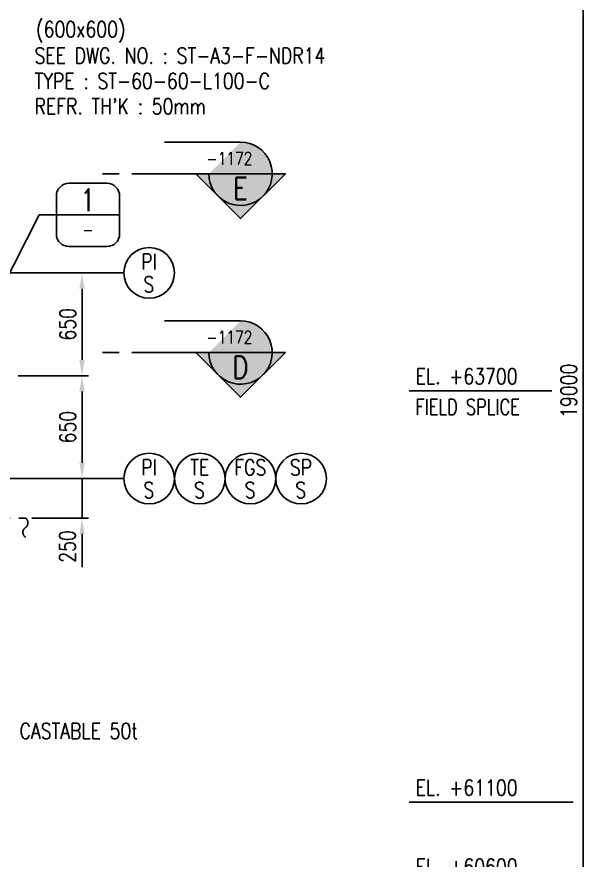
# Model space of a CAD drawing. Header units: millimetres. Extents: x 0 to 134087, y -49114 to 20834.
# Drawn here: x 9431 to 13003, y -20657 to -15327 of the extents above; entities that cross this region are included whole.
import ezdxf
from ezdxf.enums import TextEntityAlignment as Align

# ---------------------------------------------------------------- set-up
doc = ezdxf.new("R2010")
doc.units = ezdxf.units.MM
doc.header["$LTSCALE"] = 35
doc.linetypes.add('PHA', pattern=[30, 20, -2, 2, -2, 2, -2])
for name, color, linetype in [('CON-C', 4, 'Continuous'), ('CON-G', 3, 'Continuous'), ('CON-Y', 2, 'Continuous'), ('Dim-W', 7, 'Continuous'), ('PAN-W', 6, 'PHA'), ('STL-OBJT', 7, 'Continuous'), ('TXT-Y', 2, 'Continuous')]:
    doc.layers.add(name, color=color, linetype=linetype)
doc.styles.add('SIMPLEX', font='simplex.shx', dxfattribs={"width": 0.8})
doc.dimstyles.new('DIM40', dxfattribs={"dimscale": 40, "dimtxt": 2.5, "dimasz": 2.5, "dimexe": 1, "dimexo": 1, "dimgap": 1, "dimtad": 1, "dimdec": 0, "dimdsep": 46, "dimtxsty": 'SIMPLEX', "dimcen": 0, "dimclrd": 7, "dimclre": 7, "dimclrt": 2, "dimadec": 1, "dimazin": 2, "dimtfac": 1, "dimtdec": 0, "dimtix": 1, "dimtmove": 2, "dimatfit": 2, "dimfxl": 1, "dimtolj": 1, "dimtzin": 0, "dimarcsym": 1})

# ---------------------------------------------------------------- blocks, each defined once
blk = doc.blocks.new('SECMARK3')
at = {"layer": 'CON-Y'}
h = blk.add_hatch(color=256, dxfattribs=at)
edge = h.paths.add_edge_path()
edge.add_line((14.75559885480128, -4.618527782440651e-14), (18.29113276073392, -3.535533905932771))
edge.add_arc((21.82666666666668, -4.685141163918161e-14), 5, 179.9999999999996, 224.9999999999998, ccw=False)
edge.add_line((16.82666666666668, -1.448670973532845e-14), (14.75559885480128, -4.618527782440651e-14))
edge = h.paths.add_edge_path()
edge.add_arc((21.82666666666668, -4.618527782440651e-14), 5, 179.9999999999996, 450)
h = blk.add_hatch(color=256, dxfattribs=at)
edge = h.paths.add_edge_path()
edge.add_line((28.89773447853207, -4.618527782440651e-14), (26.82666666666668, -4.2237748849338e-14))
edge.add_arc((21.82666666666668, -4.418687638008123e-14), 5, -44.99999999999977, 0, ccw=False)
edge.add_line((25.36220057259942, -3.535533905932772), (28.89773447853207, -4.618527782440651e-14))
h = blk.add_hatch(color=256, dxfattribs=at)
edge = h.paths.add_edge_path()
edge.add_line((21.82666666666668, -7.071067811865486), (25.36220057259942, -3.535533905932772))
edge.add_arc((21.82666666666668, -4.796163466380676e-14), 4.999999999999998, 224.9999999999998, 315.0000000000002, ccw=False)
edge.add_line((18.29113276073392, -3.535533905932771), (21.82666666666668, -7.071067811865486))
at = {"layer": 'CON-C'}
blk.add_line((0, 0), (2.633333333333308, 0), dxfattribs=at)
blk.add_lwpolyline([(4.666666666666639, 0), (28.89773447853207, -4.618527782440651e-14), (21.82666666666668, -7.071067811865486), (14.75559885480128, -4.618527782440651e-14)], dxfattribs=at)
at = {"layer": 'CON-Y'}
blk.add_line((21.82666666666668, 4.999999999999954), (9.823333333333341, 4.999999999999954), dxfattribs=at)
blk.add_arc((21.82666666666668, -4.618527782440651e-14), 5, 179.9999999999996, 90.00000000000001, dxfattribs=at)
at = {"layer": 'CON-C', "style": 'SIMPLEX', "width": 0.8}
blk.add_attdef('TAG', text='', height=3.5, dxfattribs=at).set_placement((21.80333333333334, -4.080000000000055), align=Align.CENTER)
at = {"layer": 'CON-Y', "style": 'SIMPLEX', "width": 0.8}
blk.add_attdef('H0000-0000', text='', height=2, dxfattribs=at).set_placement((24.52333333333334, 1.419999999999941), align=Align.RIGHT)
blk = doc.blocks.new('*D972')
at = {"layer": 'DEFPOINTS', "color": 0, "transparency": 16777216}
for p in [(9231.613150400846, -16945.45014918852), (9400.270403809913, -17595.45014918844), (9843.183980436947, -17595.45014918844)]:
    blk.add_point(p, dxfattribs=at)
at = {"layer": 'Dim-W', "color": 7, "linetype": 'ByBlock', "lineweight": -2, "transparency": 16777216}
for p, q in [((9271.613150400846, -16945.45014918852), (9883.183980436947, -16945.45014918852)), ((9843.183980436947, -17045.45014918852), (9843.183980436947, -17495.45014918844)), ((9440.270403809913, -17595.45014918844), (9883.183980436947, -17595.45014918844))]:
    blk.add_line(p, q, dxfattribs=at)
at = {"layer": 'Dim-W', "color": 7, "transparency": 16777216}
for points in [[(9826.51731377028, -17045.45014918852), (9859.850647103613, -17045.45014918852), (9843.183980436947, -16945.45014918852)], [(9826.51731377028, -17495.45014918844), (9859.850647103613, -17495.45014918844), (9843.183980436947, -17595.45014918844)]]:
    blk.add_solid(points, dxfattribs=at)
at = {"layer": 'Dim-W', "color": 2, "transparency": 16777216, "insert": (9753.183980436948, -17270.45014918848), "char_height": 100, "attachment_point": 5, "rotation": 90, "style": 'SIMPLEX', "bg_fill": 3, "box_fill_scale": 1.1, "bg_fill_color": 256, "bg_fill_true_color": 13158600, "bg_fill_transparency": 0}
blk.add_mtext('\\A1;650', dxfattribs=at)
blk = doc.blocks.new('*D973')
at = {"layer": 'DEFPOINTS', "color": 0, "transparency": 16777216}
for p in [(9843.183980436947, -17595.45014918844), (9298.61315040057, -18245.45014918852), (9843.183980436947, -18245.45014918852)]:
    blk.add_point(p, dxfattribs=at)
at = {"layer": 'Dim-W', "color": 7, "linetype": 'ByBlock', "lineweight": -2, "transparency": 16777216}
for p, q in [((9843.183980436947, -17695.45014918844), (9843.183980436947, -18145.45014918852)), ((9338.61315040057, -18245.45014918852), (9883.183980436947, -18245.45014918852))]:
    blk.add_line(p, q, dxfattribs=at)
at = {"layer": 'Dim-W', "color": 7, "transparency": 16777216}
for points in [[(9826.51731377028, -17695.45014918844), (9859.850647103613, -17695.45014918844), (9843.183980436947, -17595.45014918844)], [(9826.51731377028, -18145.45014918852), (9859.850647103613, -18145.45014918852), (9843.183980436947, -18245.45014918852)]]:
    blk.add_solid(points, dxfattribs=at)
at = {"layer": 'Dim-W', "color": 2, "transparency": 16777216, "insert": (9753.183980436948, -17920.45014918848), "char_height": 100, "attachment_point": 5, "rotation": 90, "style": 'SIMPLEX', "bg_fill": 3, "box_fill_scale": 1.1, "bg_fill_color": 256, "bg_fill_true_color": 13158600, "bg_fill_transparency": 0}
blk.add_mtext('\\A1;650', dxfattribs=at)
blk = doc.blocks.new('*D974')
at = {"layer": 'DEFPOINTS', "color": 0, "transparency": 16777216}
for p in [(9843.183980436947, -18245.45014918852), (9485.595810212808, -18495.45014918852), (9843.183980436947, -18495.45014918852)]:
    blk.add_point(p, dxfattribs=at)
at = {"layer": 'Dim-W', "color": 7, "linetype": 'ByBlock', "lineweight": -2, "transparency": 16777216}
for p, q in [((9843.183980436947, -18145.45014918852), (9843.183980436947, -18045.45014918852)), ((9843.183980436947, -18245.45014918852), (9843.183980436947, -18495.45014918852)), ((9525.595810212808, -18495.45014918852), (9883.183980436947, -18495.45014918852)), ((9843.183980436947, -18595.45014918852), (9843.183980436947, -18695.45014918852))]:
    blk.add_line(p, q, dxfattribs=at)
at = {"layer": 'Dim-W', "color": 7, "transparency": 16777216}
blk.add_solid([(9826.51731377028, -18145.45014918852), (9859.850647103613, -18145.45014918852), (9843.183980436947, -18245.45014918852)], dxfattribs=at)
at = {"layer": 'Dim-W', "color": 2, "transparency": 16777216, "insert": (9751.228148047996, -18674.47506838593), "char_height": 100, "attachment_point": 5, "rotation": 90, "style": 'SIMPLEX', "bg_fill": 3, "box_fill_scale": 1.1, "bg_fill_color": 256, "bg_fill_true_color": 13158600, "bg_fill_transparency": 0}
blk.add_mtext('\\A1;250', dxfattribs=at)
at = {"layer": 'Dim-W', "color": 7, "transparency": 16777216}
blk.add_solid([(9826.51731377028, -18595.45014918852), (9859.850647103613, -18595.45014918852), (9843.183980436947, -18495.45014918852)], dxfattribs=at)
blk = doc.blocks.new('inst-tag')
at = {"layer": 'CON-Y'}
blk.add_circle((0, 0), 4, dxfattribs=at)
at = {"layer": 'CON-Y', "style": 'SIMPLEX', "width": 0.8}
for tag, p in [("Q'TY", (1.74, 3.92)), ('LOCATION', (1.74, -5.562857142857142))]:
    blk.add_attdef(tag, p, '', height=1.5, dxfattribs=at)
blk.add_attdef('TAG', text='', height=2.5, dxfattribs=at).set_placement((-0.01999999999998181, 0.5200000000000227), align=Align.CENTER)
blk.add_attdef('0000', text='', height=2.5, dxfattribs=at).set_placement((-0.05999999999995698, -3.820000000000003), align=Align.BOTTOM_CENTER)
blk = doc.blocks.new('det-tag')
at = {"layer": 'CON-Y'}
blk.add_line((5, 0), (-5, 0), dxfattribs=at)
blk.add_lwpolyline([(-3.000000000000003, -4.999999999999998), (3, -5, 0.4142135623730951), (5, -3.000000000000001), (5.000000000000002, 2.999999999999998, 0.4142135623730951), (3.000000000000001, 4.999999999999998), (-2.999999999999997, 4.999999999999998, 0.4142135623730948), (-4.999999999999997, 3), (-5.000000000000002, -2.999999999999997, 0.4142135623730953)], format="xyb", close=True, dxfattribs=at)
at = {"layer": 'CON-G', "style": 'SIMPLEX', "width": 0.8}
blk.add_attdef('TAG', text='', height=3.5, dxfattribs=at).set_placement((0.02333333333333343, 0.5800000000000399), align=Align.CENTER)
at = {"layer": 'CON-Y', "style": 'SIMPLEX', "width": 0.8}
blk.add_attdef('-8888', text='', height=2, dxfattribs=at).set_placement((0, -3.339999999999999), align=Align.CENTER)
blk = doc.blocks.new('*D982')
at = {"layer": 'DEFPOINTS', "color": 0, "transparency": 16777216}
for p in [(16171.53684511169, -8190.761224326547), (13008.75786917651, -27190.76122432653), (15921.536845112, -27190.76122432653)]:
    blk.add_point(p, dxfattribs=at)
at = {"layer": 'Dim-W', "color": 7, "linetype": 'ByBlock', "lineweight": -2, "transparency": 16777216}
for p, q in [((16131.53684511169, -8190.761224326547), (12968.75786917652, -8190.761224326546)), ((13008.75786917652, -8290.761224326547), (13008.75786917651, -27090.76122432653)), ((15881.536845112, -27190.76122432653), (12968.75786917651, -27190.76122432653))]:
    blk.add_line(p, q, dxfattribs=at)
at = {"layer": 'Dim-W', "color": 7, "transparency": 16777216}
for points in [[(12992.09120250985, -8290.761224326547), (13025.42453584318, -8290.761224326547), (13008.75786917652, -8190.761224326546)], [(12992.09120250985, -27090.76122432653), (13025.42453584318, -27090.76122432653), (13008.75786917651, -27190.76122432653)]]:
    blk.add_solid(points, dxfattribs=at)
at = {"layer": 'Dim-W', "color": 2, "transparency": 16777216, "insert": (12918.75786917652, -17690.76122432654), "char_height": 100, "attachment_point": 5, "rotation": 90, "style": 'SIMPLEX', "bg_fill": 3, "box_fill_scale": 1.1, "bg_fill_color": 256, "bg_fill_true_color": 13158600, "bg_fill_transparency": 0}
blk.add_mtext('\\A1;19000', dxfattribs=at)

msp = doc.modelspace()

# ---------------------------------------------------------------- linework, layer by layer
at = {"layer": 'Dim-W'}
msp.add_line((12812.10362783047, -17690.77802337949), (11910.79138393473, -17690.79848893732), dxfattribs=at)
at = {"layer": 'PAN-W', "ltscale": 0.8}
msp.add_line((6308.613150400744, -18495.45014918852), (9485.595810212808, -18495.45014918852), dxfattribs=at)
at = {"layer": 'PAN-W'}
msp.add_lwpolyline([(9485.595810212808, -18495.45014918852, -0.5351837584879965), (9485.595810212808, -18555.45014918852, 0.5351837584883131), (9485.595810212808, -18615.4501491885)], format="xyb", dxfattribs=at)
at = {"layer": 'STL-OBJT'}
msp.add_line((9573.120066515921, -16579.19854738734), (9680.807324462245, -16579.19854738728), dxfattribs=at)

# ---------------------------------------------------------------- block references
at = {"layer": 'CON-C'}
ref = msp.add_blockref('SECMARK3', (9971.969223035057, -16318.99033345649), dxfattribs=dict(at, xscale=40, yscale=40, zscale=40))
ref.add_attrib('TAG', 'E', dxfattribs={"height": 140, "style": 'SIMPLEX', "width": 0.8000000000000002}).set_placement((10844.10255636839, -16482.19033345648), align=Align.CENTER)
ref.add_attrib('H0000-0000', '-1172', dxfattribs={"layer": 'CON-Y', "height": 80, "style": 'SIMPLEX', "width": 0.8}).set_placement((10919.37874684457, -16262.19033345648), align=Align.RIGHT)
ref = msp.add_blockref('SECMARK3', (9971.969223035057, -17448.82264918536), dxfattribs=dict(at, xscale=40, yscale=40, zscale=40))
ref.add_attrib('TAG', 'D', dxfattribs={"height": 140, "style": 'SIMPLEX', "width": 0.8000000000000002}).set_placement((10844.10255636839, -17612.02264918537), align=Align.CENTER)
ref.add_attrib('H0000-0000', '-1172', dxfattribs={"layer": 'CON-Y', "height": 80, "style": 'SIMPLEX', "width": 0.8}).set_placement((10919.37874684457, -17392.02264918537), align=Align.RIGHT)
at = {"layer": 'CON-G', "xscale": 40, "yscale": 40, "zscale": 40}
for p, values in [((10267.50230997017, -16945.45014918852), {'TAG': 'PI', '0000': ' S '}), ((10267.50230997017, -18245.45014918852), {'TAG': 'PI', '0000': ' S '}), ((10587.50230997017, -18245.45014918852), {'TAG': 'TE', '0000': ' S '}), ((10907.50230997017, -18245.45014918852), {'TAG': 'FGS', '0000': ' S '}), ((11227.50230997017, -18245.45014918852), {'TAG': 'SP', '0000': ' S '})]:
    msp.add_blockref('inst-tag', p, dxfattribs=at).add_auto_attribs(values)
at = {"layer": 'CON-Y'}
ref = msp.add_blockref('det-tag', (9880.807324462245, -16579.19854738716), dxfattribs=dict(at, xscale=-40, yscale=40, zscale=40))
ref.add_attrib('TAG', '1', dxfattribs={"layer": 'CON-G', "height": 140.0000000000001, "style": 'SIMPLEX', "width": 0.8000000000000002}).set_placement((9879.873991128896, -16555.99854738718), align=Align.CENTER)
ref.add_attrib('-8888', '-', dxfattribs={"height": 80.00000000000003, "style": 'SIMPLEX', "width": 0.8}).set_placement((9880.807324462245, -16712.79854738717), align=Align.CENTER)

# ---------------------------------------------------------------- texts
at = {"layer": 'TXT-Y', "color": 2, "style": 'SIMPLEX'}
for s, height, width, p in [('(600x600)', 99.9999999999999, 0.8, (9552.510013656623, -15455.53851011332)), ('SEE DWG. NO. : ST-A3-F-NDR14', 99.9999999999999, 0.8, (9543.039249480697, -15622.53502071805)), ('TYPE : ST-60-60-L100-C', 99.9999999999999, 0.8, (9543.039249480726, -15782.53502071805)), ("REFR. TH'K : 50mm", 99.9999999999999, 0.8, (9543.039249480726, -15942.53502071805)), ('EL. +63700', 100, 0.8, (11950.90990981649, -17648.68184658527)), ('FIELD SPLICE', 100, 0.75, (11950.90990981649, -17842.49531853553)), ('CASTABLE 50t', 100, 0.8, (9448.34977360377, -19890.6688020783)), ('EL. +61100', 100, 0.8, (11950.90990981649, -20248.66504753209)), ('EL. +60600', 100, 0.8, (11950.90990981649, -20748.66504753209))]:
    msp.add_text(s, height=height, dxfattribs=dict(at, width=width)).set_placement(p)

# ---------------------------------------------------------------- dimensions: what is measured, and where the dimension line sits
at = {"layer": 'Dim-W'}
for base, p1, p2, override, picture, middle in [((13008.75786917651, -27190.76122432653), (16171.53684511169, -8190.761224326547), (15921.536845112, -27190.76122432653), {"dimcen": 0, "dimtfill": 1}, '*D982', (12918.75786917652, -17690.76122432654)), ((9843.183980436947, -17595.45014918844), (9231.613150400846, -16945.45014918852), (9400.270403809913, -17595.45014918844), {"dimcen": 0, "dimtix": 0, "dimtfill": 1}, '*D972', (9753.183980436948, -17270.45014918848))]:
    dim = msp.add_linear_dim(base=base, p1=p1, p2=p2, angle=90, dimstyle='DIM40', override=override, dxfattribs=at)
    dim.commit()
    dim.dimension.update_dxf_attribs({"geometry": picture, "text_midpoint": middle})

# ---------------------------------------------------------------- next in the draw order: linework, layer by layer
for p, q in [((9869.100278796943, -16945.45014918852), (10107.50230997017, -16945.45014918852)), ((12946.32165145672, -20290.76122432631), (11910.79138393473, -20290.78168988414))]:
    msp.add_line(p, q, dxfattribs=at)

# ---------------------------------------------------------------- next in the draw order: dimensions: what is measured, and where the dimension line sits
dim = msp.add_linear_dim(base=(9843.183980436947, -18245.45014918852), p1=(9843.183980436947, -17595.45014918844), p2=(9298.61315040057, -18245.45014918852), angle=90, dimstyle='DIM40', override={"dimcen": 0, "dimtix": 0, "dimtfill": 1}, dxfattribs=at)
dim.commit()
dim.dimension.update_dxf_attribs({"geometry": '*D973', "text_midpoint": (9753.183980436948, -17920.45014918848)})

# ---------------------------------------------------------------- next in the draw order: leaders
at = {"layer": 'CON-G'}
msp.add_leader([(9334.360252274744, -17047.39170586746), (9573.120066515921, -16579.19854738734)], dimstyle='DIM40', override={"dimgap": 1, "dimtad": 0, "dimcen": 0, "dimtfill": 1}, dxfattribs=at)

# ---------------------------------------------------------------- next in the draw order: dimensions: what is measured, and where the dimension line sits
at = {"layer": 'Dim-W'}
dim = msp.add_linear_dim(base=(9843.183980436947, -18495.45014918852), p1=(9843.183980436947, -18245.45014918852), p2=(9485.595810212808, -18495.45014918852), angle=90, dimstyle='DIM40', override={"dimcen": 0, "dimtix": 0, "dimtfill": 1}, dxfattribs=at)
dim.commit()
dim.dimension.update_dxf_attribs({"geometry": '*D974', "text_midpoint": (9751.228148047996, -18674.47506838593), "dimtype": 160})

# ---------------------------------------------------------------- next in the draw order: linework, layer by layer
for p, q in [((9869.100278796943, -18245.45014918852), (10107.50230997017, -18245.45014918852)), ((9843.183980436947, -18695.45014918852), (9843.183980436947, -18805.93642991925))]:
    msp.add_line(p, q, dxfattribs=at)

doc.saveas('drawing.dxf')
